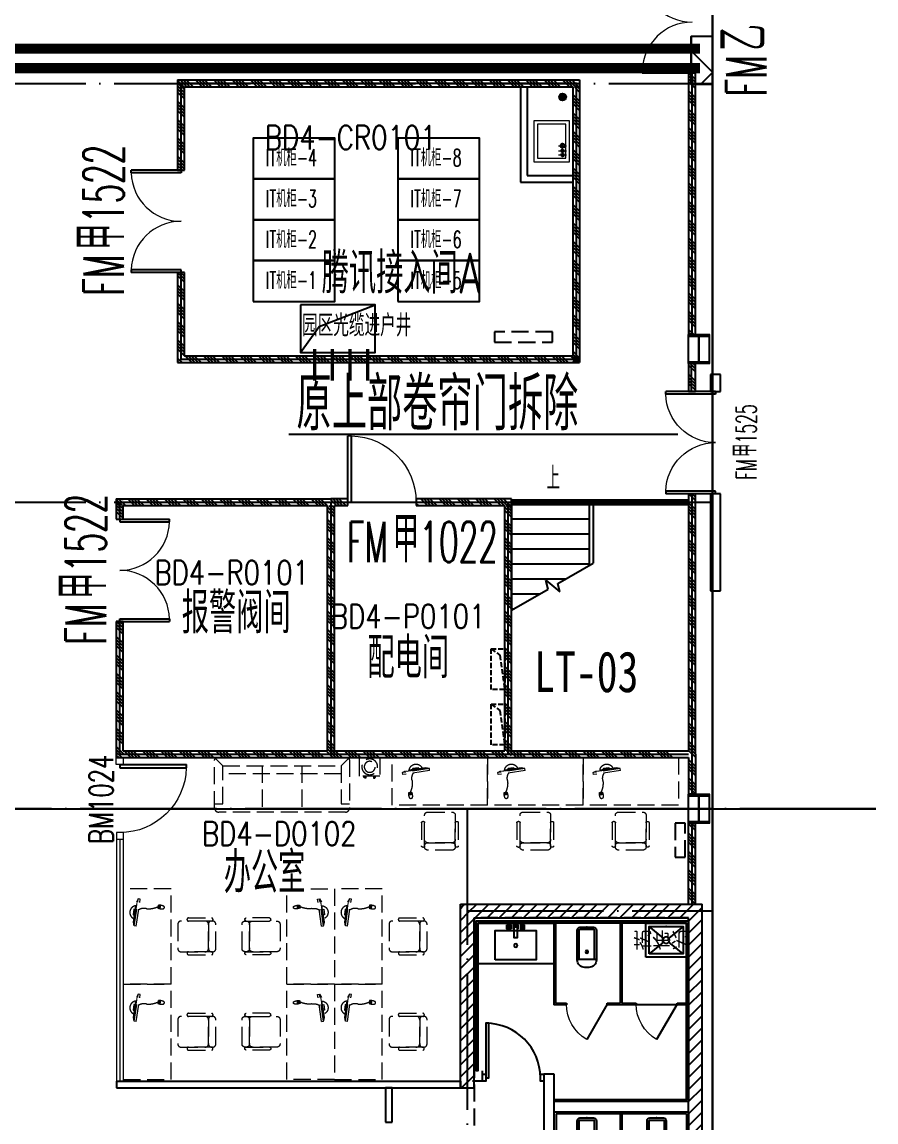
# Model space of a CAD drawing. Extents: x 758840 to 1108724, y -102573 to 143521.
# Drawn here: x 902399 to 914933, y 52988 to 69139 of the extents above; entities that cross this region are included whole.
import ezdxf
from ezdxf.enums import TextEntityAlignment as Align
from ezdxf.xclip import XClip

# ---------------------------------------------------------------- set-up
doc = ezdxf.new("R2010")
doc.units = 0
doc.header["$LTSCALE"] = 1000
doc.header["$MEASUREMENT"] = 0
for name, pattern in [('CONTINOUS', [0]), ('DASH', [0.35, 0.25, -0.1]), ('DOTE', [2.42, 2, -0.2, 0.02, -0.2])]:
    doc.linetypes.add(name, pattern=pattern)
for name, color, linetype in [('00-云线', 7, 'Continuous'), ('01-房间正式编号', 1, 'Continuous'), ('01装修-房间名称', 7, 'Continuous'), ('01装修-挡水围堰', 7, 'Continuous'), ('0400-EQUIP-新建地漏', 7, 'Continuous'), ('A-建筑墙柱', 254, 'Continuous'), ('A-新隔墙', 7, 'Continuous'), ('AXIS', 3, 'Continuous'), ('C-结构条件', 21, 'Continuous'), ('DIM_SYMB', 3, 'Continuous'), ('DOOR_FIRE', 4, 'Continuous'), ('DOOR_FIRE_TEXT', 7, 'Continuous'), ('DOTE', 8, 'DOTE'), ('F-固定家具（悬空）', 51, 'Continuous'), ('P-完成面', 83, 'Continuous'), ('P-洁具及配件（平面显示）', 40, 'Continuous'), ('P-洗手间隔断', 43, 'Continuous'), ('P-门', 40, 'Continuous'), ('PUB_HATCH', 8, 'Continuous'), ('PUB_TEXT', 7, 'Continuous'), ('STAIR', 2, 'Continuous'), ('W-辅助说明文字', 54, 'Continuous'), ('WALL', 6, 'Continuous'), ('WALL-MOVE', 6, 'Continuous'), ('WINDOW', 3, 'Continuous'), ('WINDOW_TEXT', 7, 'Continuous'), ('内分隔填充', 193, 'Continuous'), ('内分隔墙体', 30, 'Continuous'), ('智施-gy', 7, 'Continuous'), ('电缆沟', 2, 'Continuous'), ('空调预留孔', 163, 'Continuous'), ('说明', 30, 'Continuous'), ('钢盖板', 6, 'Continuous')]:
    doc.layers.add(name, color=color, linetype=linetype)
for name, color, linetype, lineweight in [('01装修-系统家具', 9, 'Continuous', 0), ('0412-暖通-设备-精密空调', 4, 'Continuous', 13), ('A-建筑窗', 114, 'Continuous', 0), ('细实线', 3, 'Continuous', 5), ('钢柱', 51, 'Continuous', 13)]:
    doc.layers.add(name, color=color, linetype=linetype, lineweight=lineweight)
doc.styles.add('_TCH_DIM', font='SIMPLEX.shx', dxfattribs={"width": 0.8, "bigfont": 'GBCBIG.shx'})
doc.styles.add('_TCH_WINDOW', font='SIMPLEX.shx', dxfattribs={"width": 0.8, "height": 3.5, "bigfont": 'GBCBIG.shx'})
doc.styles.add('EDRI', font='txt-edri.shx', dxfattribs={"width": 0.8, "bigfont": 'hztxt.shx'})
doc.styles.add('HZ', font='', dxfattribs={"width": 0.75})
doc.styles.add('WORD-2', font='', dxfattribs={"width": 0.9})
doc.styles.add('平面图B$0$HZ', font='romans.shx', dxfattribs={"width": 0.8, "bigfont": 'gbcbig.shx'})
doc.styles.add('设计说明', font='tssdeng.shx', dxfattribs={"width": 0.7, "bigfont": 'tssdchn.shx'})
doc.styles.get('HZ').set_extended_font_data('新宋体')
doc.styles.get('WORD-2').set_extended_font_data('SimSun')
pattern_1 = [(135, (17984.44, 56052.85), (-134.70384, -134.70384), []), (135, (17984.44, 56097.75), (-134.70384, -134.70384), []), (135, (17984.44, 56142.65), (-134.70384, -134.70384), []), (135, (17984.44, 56187.56), (-134.70384, -134.70384), [])]
pattern_2 = [(45, (-482027.56, 56142.61), (-88.388383, 88.388383), [])]

# ---------------------------------------------------------------- blocks, each defined once
blk = doc.blocks.new('r324')
at = {"layer": '钢柱', "color": 3}
for p, q in [((138108.5, -413997), (138432.5, -413997)), ((138108.5, -414421), (138108.5, -413997)), ((138120.5, -414009), (138420.5, -414009)), ((138120.5, -414409), (138120.5, -414009)), ((138420.5, -414009), (138420.5, -414409)), ((138432.5, -413997), (138432.5, -414421)), ((138432.5, -414421), (138108.5, -414421)), ((138420.5, -414409), (138120.5, -414409))]:
    blk.add_line(p, q, dxfattribs=at)
at = {"layer": '钢柱'}
blk.add_lwpolyline([(138275.5, -414023), (138420.5, -414023), (138420.5, -414009), (138120.5, -414009), (138120.5, -414023), (138265.5, -414023), (138265.5, -414395), (138120.5, -414395), (138120.5, -414409), (138420.5, -414409), (138420.5, -414395), (138275.5, -414395), (138275.5, -414023)], dxfattribs=at)
blk = doc.blocks.new('包柱')
at = {"linetype": 'CONTINOUS'}
for p in [(756090, 438844), (756090, 432094)]:
    blk.add_blockref('r324', p, dxfattribs=at)
blk = doc.blocks.new('900门')
blk.add_lwpolyline([(1911724, 73332), (1911769, 73332, 0.414214), (1911769, 73333), (1911769, 74132), (1911724, 74132)], format="xyb", close=True)
for points in [[(1911674, 73382), (1911724, 73382), (1911724, 73282), (1911674, 73282)], [(1912524, 73382), (1912574, 73382), (1912574, 73282), (1912524, 73282)]]:
    blk.add_lwpolyline(points, close=True)
at = {"color": 8}
blk.add_arc((1911721, 73329), 803, 0.205, 89.795, dxfattribs=at)
blk = doc.blocks.new('vanity faucet')
for points in [[(-130, 0), (-70, 0), (-70, -60), (-130, -60)], [(130, 0), (70, 0), (70, -60), (130, -60)], [(-103, -55), (-97, -55), (-97, -5), (-103, -5)], [(-20, -30), (20, -30), (20, -10), (-20, -10)], [(20, -30), (-20, -30), (-20, -195), (20, -195)], [(103, -55), (97, -55), (97, -5), (103, -5)]]:
    blk.add_lwpolyline(points, close=True)
blk.add_lwpolyline([(20, -60), (30, -60), (30, 0), (-30, 0), (-30, -60), (-20, -60)])
blk = doc.blocks.new('BowlSink')
blk.add_lwpolyline([(-1935390, -2097653), (-1934960, -2097653), (-1934960, -2097052), (-1935390, -2097052)], close=True)
blk.add_circle((-1935181, -2097353), 26)
at = {"rotation": 270}
blk.add_blockref('vanity faucet', (-1934875, -2097353), dxfattribs=at)
blk = doc.blocks.new('$lvtry$00000219')
at = {"color": 0}
for p, q in [((-124, -91, 0), (-43, -216, 0)), ((-116, -76, 0), (116, -76, 0)), ((43, -216, 0), (124, -91, 0))]:
    blk.add_line(p, q, dxfattribs=at)
at = {"color": 0, "elevation": 0}
blk.add_lwpolyline([(69, -231, -0.57735), (-69, -231), (-162, -88, -0.145378), (-170, -61), (-170, 0), (170, 0), (170, -61, -0.145378), (162, -88)], format="xyb", close=True, dxfattribs=at)
at = {"color": 0}
for centre, radius in [((0, -177, 0), 20), ((0, -38, 0), 17.7)]:
    blk.add_circle(centre, radius, dxfattribs=at)
for centre, radius, start, end in [((-116, -86, 0), 10, 90, 213.0863), ((116, -86, 0), 10, 326.9137, 90), ((0, -191, 0), 50, 210, 330)]:
    blk.add_arc(centre, radius, start, end, dxfattribs=at)
for p in [(0, -38, 0), (0, -177, 0)]:
    blk.add_point(p, dxfattribs=at)
blk = doc.blocks.new('$TCHSYS$APDOOR2D')
blk.add_line((0.5, 0), (0, 0.866))
at = {"lineweight": 13}
blk.add_arc((0.5, 0), 1, 120, 180, dxfattribs=at)
blk = doc.blocks.new('$lvtry$00000200')
at = {"color": 0}
for p, q in [((-110, -40, 0), (-110, -470, 0)), ((100, -30, 0), (-100, -30, 0)), ((110, -470, 0), (110, -40, 0))]:
    blk.add_line(p, q, dxfattribs=at)
at = {"color": 0, "elevation": 0}
blk.add_lwpolyline([(100, 0), (-100, 0, 0.414214), (-140, -40), (-140, -480, 0.414214), (-30, -590), (30, -590, 0.414214), (140, -480), (140, -40, 0.414214)], format="xyb", close=True, dxfattribs=at)
blk.add_lwpolyline([(140, -470), (-140, -470)], dxfattribs=at)
at = {"color": 0}
blk.add_circle((0, -359, 0), 20, dxfattribs=at)
for centre, start, end in [((-100, -40, 0), 90, 180), ((100, -40, 0), 0, 90)]:
    blk.add_arc(centre, 10, start, end, dxfattribs=at)
for p in [(0, 0), (0, -359, 0)]:
    blk.add_point(p, dxfattribs=at)
blk = doc.blocks.new('X-中间办公区1-X$0$A-XAPF-P1-B-PLAN-1-01$0$$3')
for p, q in [((-250, -50), (-39, -219)), ((39, -219), (250, -50)), ((-250, -450), (-39, -281)), ((39, -281), (250, -450))]:
    blk.add_line(p, q)
for points in [[(300, -500), (300, 0), (-300, 0), (-300, -500)], [(250, -450), (250, -50), (-250, -50), (-250, -450)]]:
    blk.add_lwpolyline(points, close=True)
blk.add_circle((0, -250), 50)
blk.add_point((0, -50))
blk = doc.blocks.new('装修WC')
at = {"layer": 'A-建筑墙柱'}
for p, q in [((903156, 27853), (903156, 30053)), ((906281, 30053), (903156, 30053)), ((906281, 26903), (906281, 30053)), ((906251, 29933), (904325, 29933)), ((903156, 28003), (903256, 28003)), ((903256, 27853), (903256, 28003)), ((903256, 27853), (903156, 27853)), ((906281, 24103), (906281, 26753)), ((903156, 25028), (903156, 26303)), ((903156, 24103), (903156, 25028)), ((906281, 24103), (903156, 24103))]:
    blk.add_line(p, q, dxfattribs=at)
at = {"layer": 'A-新隔墙'}
for p, q in [((904156, 28103), (904306, 28103)), ((904156, 28103), (904156, 27853)), ((904306, 28103), (904306, 26353)), ((904156, 26353), (904156, 27853)), ((904306, 26903), (906281, 26903)), ((903256, 26453), (903106, 26453)), ((903256, 26453), (903256, 26303)), ((904306, 26353), (904156, 26353))]:
    blk.add_line(p, q, dxfattribs=at)
blk.add_lwpolyline([(904325, 30053), (904225, 30053), (904225, 29423), (904325, 29423)], close=True, dxfattribs=at)
blk.add_lwpolyline([(906281, 26753), (904306, 26753)], dxfattribs=at)
at = {"layer": 'F-固定家具（悬空）'}
for points in [[(903186, 29423), (903186, 30023), (904225, 30023), (904225, 29423)], [(903186, 24733), (903186, 24133), (904300, 24133), (904300, 24733)]]:
    blk.add_lwpolyline(points, close=True, dxfattribs=at)
at = {"layer": 'P-完成面'}
for p, q in [((903186, 28003), (903186, 30023)), ((903186, 29953), (903186, 30023)), ((906251, 30023), (903186, 30023)), ((906251, 26933), (906251, 30023)), ((904156, 28133), (904336, 28133)), ((904156, 28133), (904156, 28103)), ((904336, 26933), (904336, 28133)), ((906251, 26933), (904336, 26933))]:
    blk.add_line(p, q, dxfattribs=at)
blk.add_lwpolyline([(904306, 26723), (906251, 26723), (906251, 24133), (903186, 24133), (903186, 26303), (903156, 26303)], dxfattribs=at)
at = {"layer": 'P-洗手间隔断'}
for p, q in [((904486, 28133), (904336, 28133)), ((906111, 28133, 400), (904336, 28133, -4)), ((904336, 28108), (904486, 28108)), ((904486, 28108), (904486, 28133)), ((905288, 28133), (905086, 28133)), ((905086, 28133), (905086, 28108)), ((905086, 28108), (905275, 28108)), ((905275, 26933), (905275, 28108)), ((905511, 28133), (905288, 28133)), ((905300, 28108), (905511, 28108)), ((905300, 26933), (905300, 28108)), ((905511, 28108), (905511, 28133)), ((906251, 28133), (906111, 28133)), ((906111, 28133, 400), (906111, 28108, 400)), ((906111, 28108), (906251, 28108)), ((904486, 25333), (904300, 25333)), ((904300, 24133), (904300, 25333)), ((904325, 25308), (904486, 25308)), ((904325, 24133), (904325, 25308)), ((904486, 25308), (904486, 25333)), ((905288, 25333), (905086, 25333)), ((905086, 25333), (905086, 25308)), ((905086, 25308), (905275, 25308)), ((905275, 24133), (905275, 25308)), ((905511, 25333), (905288, 25333)), ((905300, 25308), (905511, 25308)), ((905300, 24133), (905300, 25308)), ((906111, 25333, 400), (905511, 25333, 400)), ((905511, 25308), (905511, 25333)), ((906251, 25333), (906111, 25333)), ((906111, 25333), (906111, 25308)), ((906111, 25308), (906251, 25308))]:
    blk.add_line(p, q, dxfattribs=at)
blk.add_lwpolyline([(905309, 29533), (905309, 29933), (905284, 29933), (905284, 29533)], close=True, dxfattribs=at)
blk.add_lwpolyline([(905309, 29533), (905309, 29933), (905284, 29933), (905284, 29533)], close=True, dxfattribs=at)
at = {"layer": 'P-洁具及配件（平面显示）'}
for p in [(904799, 29933, 0), (904799, 29933, 0), (905780, 29933, 0), (905780, 29933, 0)]:
    blk.add_blockref('$lvtry$00000219', p, dxfattribs=at)
at = {"layer": 'P-洁具及配件（平面显示）', "rotation": 180}
for name, p in [('$lvtry$00000200', (904786, 26994)), ('$lvtry$00000200', (905811, 26994)), ('$lvtry$00000200', (904786, 24194)), ('X-中间办公区1-X$0$A-XAPF-P1-B-PLAN-1-01$0$$3', (905951, 24133))]:
    blk.add_blockref(name, p, dxfattribs=at)
at = {"layer": 'P-洗手间隔断', "xscale": -1, "rotation": 270}
for p in [(3001095, 1964863), (3001095, 1964834)]:
    blk.add_blockref('BowlSink', p, dxfattribs=at)
at = {"layer": 'P-洗手间隔断', "xscale": -600, "yscale": -600, "zscale": 25, "rotation": 180}
for p in [(904786, 28121), (905811, 28121), (904786, 25321), (905811, 25321)]:
    blk.add_blockref('$TCHSYS$APDOOR2D', p, dxfattribs=at)
at = {"layer": 'P-洗手间隔断', "rotation": 270}
blk.add_blockref('BowlSink', (3001095, -1910719), dxfattribs=at)
at = {"layer": 'P-门'}
blk.add_blockref('900门', (-1008419, -45405), dxfattribs=at)
at = {"layer": 'P-门', "xscale": -1, "rotation": 180}
blk.add_blockref('900门', (-1008419, 99735), dxfattribs=at)
at = {"layer": 'W-辅助说明文字', "ltscale": 20, "style": 'WORD-2', "width": 0.9}
blk.add_text('拖布池', height=225, dxfattribs=at).set_placement((905468, 24265))
blk = doc.blocks.new('$DorLib2D$00000002')
for p, q in [((-0.5, 0), (-0.5, 0.4875)), ((-0.475, 0.4875), (-0.5, 0.4875)), ((-0.475, 0), (-0.475, 0.4875)), ((0.475, 0), (0.475, 0.4875)), ((0.475, 0.4875), (0.5, 0.4875)), ((0.5, 0), (0.5, 0.4875)), ((-0.5, 0), (-0.475, 0)), ((0.5, 0), (0.475, 0))]:
    blk.add_line(p, q)
at = {"lineweight": 13}
for centre, start, end in [((-0.4875, 0), 0, 88.53072), ((0.4875, 0), 91.46928, 180)]:
    blk.add_arc(centre, 0.4875, start, end, dxfattribs=at)
blk = doc.blocks.new('$DorLib2D$00000001')
for p, q in [((0.45, 0.975), (0.5, 0.975)), ((0.45, 0), (0.45, 0.975)), ((0.5, 0), (0.5, 0.975)), ((0.5, 0), (0.45, 0))]:
    blk.add_line(p, q)
at = {"lineweight": 13}
blk.add_arc((0.475, 0), 0.975, 91.4693, 180, dxfattribs=at)
blk = doc.blocks.new('X01A-L0100$0$$DorLib2D$00000001')
at = {"color": 4}
for p, q in [((0.45, 0.975), (0.5, 0.975)), ((0.45, 0), (0.45, 0.975)), ((0.5, 0), (0.5, 0.975)), ((0.5, 0), (0.45, 0))]:
    blk.add_line(p, q, dxfattribs=at)
at = {"color": 4, "lineweight": 13}
blk.add_arc((0.475, 0), 0.975, 91.4693, 180, dxfattribs=at)
blk = doc.blocks.new('办公三人SF-01')
at = {"layer": '01装修-系统家具', "color": 3, "linetype": 'DASH'}
for p, q in [((-870, 680), (-981, 791)), ((-290, 680), (-290, 0)), ((290, 680), (290, 0)), ((870, 680), (981, 791)), ((870, 560), (-870, 560))]:
    blk.add_line(p, q, dxfattribs=at)
blk.add_lwpolyline([(930, 0), (-930, 0, -0.414214), (-990, 60), (-990, 770, -0.414214), (-960, 800), (960, 800, -0.414214), (990, 770), (990, 60, -0.414214)], format="xyb", close=True, dxfattribs=at)
blk.add_lwpolyline([(-990, 120), (-870, 120), (-870, 680), (870, 680), (870, 120), (990, 120)], dxfattribs=at)
blk = doc.blocks.new('1400X700')
at = {"layer": '01装修-系统家具', "color": 3, "linetype": 'DASH'}
for p, q in [((851, -191), (855, -161)), ((855, -161), (907, -149)), ((855, -161), (1251, -219)), ((907, -149), (1204, -192)), ((916, -155), (915, -165)), ((926, -157), (925, -167)), ((936, -158), (935, -168)), ((946, -159), (945, -169)), ((956, -161), (955, -171)), ((1019, -145), (1016, -165)), ((1098, -156), (1019, -145)), ((1095, -176), (1098, -156)), ((851, -191), (1246, -248)), ((966, -162), (964, -172)), ((976, -164), (974, -174)), ((986, -165), (984, -175)), ((996, -167), (994, -177)), ((1005, -168), (1004, -178)), ((1015, -169), (1014, -179)), ((1016, -165), (1095, -176)), ((1025, -171), (1024, -181)), ((1035, -172), (1034, -182)), ((1045, -174), (1044, -184)), ((1055, -175), (1053, -185)), ((1065, -177), (1063, -187)), ((1075, -178), (1073, -188)), ((1085, -179), (1083, -189)), ((1094, -181), (1093, -191)), ((1104, -182), (1103, -192)), ((1114, -184), (1113, -194)), ((1124, -185), (1123, -195)), ((1134, -187), (1133, -197)), ((1144, -188), (1143, -198)), ((1154, -189), (1152, -199)), ((1164, -191), (1162, -201)), ((1174, -192), (1172, -202)), ((1184, -194), (1182, -204)), ((1193, -195), (1192, -205)), ((1251, -219), (1204, -192)), ((1246, -248), (1251, -219)), ((1155, -511), (1120, -506)), ((1129, -508), (1126, -529)), ((1133, -516), (1132, -525)), ((1133, -538), (1132, -545)), ((1139, -517), (1138, -526)), ((1145, -510), (1142, -531))]:
    blk.add_line(p, q, dxfattribs=at)
blk.add_lwpolyline([(0, -700), (1400, -700), (1400, 0), (0, 0)], close=True, dxfattribs=at)
for points in [[(520, -1250), (880, -1250, 0.414214), (925, -1205), (925, -845, 0.414214), (880, -800), (520, -800, 0.414214), (475, -845), (475, -1205, 0.414214)], [(449, -1315), (457, -1315, 0.414214), (475, -1297), (475, -955, 0.414214), (457, -937), (449, -937, 0.414214), (431, -955), (431, -1297, 0.414214)], [(952, -1315), (943, -1315, -0.414214), (925, -1297), (925, -955, -0.414214), (943, -937), (952, -937, -0.403991), (971, -955), (971, -1297, -0.403991)], [(520, -1358), (880, -1358, 0.414214), (925, -1313), (925, -1292, 0.429326), (880, -1250), (520, -1250, 0.429326), (475, -1292), (475, -1313, 0.414214)]]:
    blk.add_lwpolyline(points, format="xyb", close=True, dxfattribs=at)
for centre, radius, start, end in [((1052, -195), 100, 6.2654, 157.3104), ((973, -303), 139, 346.6269, 36.6491), ((1403, -375), 297, 172.3668, 206.7603), ((1248, -564), 143, 157.1764, 189.8832), ((1127, -583), 19.9, 195.6977, 327.8781), ((1143, -490), 56.3, 232.017, 258.7422), ((1119, -509), 3, 81.7879, 157.1764), ((1134, -530), 8, 171.7879, 351.7879), ((1135, -526), 3, 171.7879, 351.7879), ((1137, -489), 56.3, 264.8336, 291.5588), ((1136, -516), 3, 351.7879, 171.7879), ((1015, -530), 143, 333.6926, 6.3994), ((1154, -514), 3, 6.3994, 81.7879)]:
    blk.add_arc(centre, radius, start, end, dxfattribs=at)
blk = doc.blocks.new('A$C1BB245D5')
at = {"layer": '01装修-系统家具', "color": 3, "linetype": 'DASH'}
for points in [[(21, 224), (31, 224), (31, 207), (0, 207), (0, 224), (8, 224)], [(21, 76), (31, 76), (31, 93), (0, 93), (0, 76), (8, 76)]]:
    blk.add_lwpolyline(points, dxfattribs=at)
for points in [[(8, 235), (21, 235), (21, 211), (8, 211)], [(31, 0), (301, 0), (301, 300), (31, 300)], [(8, 65), (21, 65), (21, 89), (8, 89)]]:
    blk.add_lwpolyline(points, close=True, dxfattribs=at)
for radius in [116, 80.7]:
    blk.add_circle((166, 150), radius, dxfattribs=at)
blk = doc.blocks.new('*X93')
at = {"color": 0}
for p, q in [((-185, -216), (-174, -205)), ((-181, -229), (-173, -221)), ((-180, -193), (-168, -182)), ((-172, -239), (-165, -231)), ((-161, -245), (-153, -236)), ((-157, -188), (-146, -177)), ((-145, -247), (-115, -216)), ((-140, -189), (-132, -181)), ((-130, -196), (-123, -189)), ((-125, -209), (-116, -200))]:
    blk.add_line(p, q, dxfattribs=at)
blk = doc.blocks.new('*X94')
at = {"color": 0}
for p, q in [((-251, -215), (-243, -207)), ((-248, -224), (-242, -218)), ((-247, -199), (-239, -191)), ((-242, -231), (-237, -225)), ((-234, -235), (-228, -229)), ((-231, -195), (-223, -187)), ((-223, -236), (-202, -215)), ((-219, -196), (-214, -190)), ((-212, -201), (-207, -196)), ((-209, -210), (-203, -204))]:
    blk.add_line(p, q, dxfattribs=at)
blk = doc.blocks.new('接口')
at = {"layer": '0412-暖通-设备-精密空调', "color": 3, "linetype": 'Continuous'}
for p, q in [((516380, 26905), (516513, 26905)), ((516414, 26963), (516414, 26847)), ((516473, 26963), (516473, 26847)), ((516509, 26905), (516589, 26905)), ((516549, 26963), (516549, 26847))]:
    blk.add_line(p, q, dxfattribs=at)
for centre, radius in [((516413, 26905), 24.8), ((516413, 26905), 17.5), ((516472, 26905), 24.8), ((516472, 26905), 17.5), ((516549, 26905), 35.4), ((516549, 26905), 25)]:
    blk.add_circle(centre, radius, dxfattribs=at)
at = {"layer": '0412-暖通-设备-精密空调', "color": 3, "linetype": 'Continuous', "extrusion": (0, 0, -1), "zscale": -1, "rotation": 180.0000397004744}
for name, p in [('*X94', (-516639, 26694)), ('*X94', (-516698, 26694)), ('*X93', (-516698, 26694))]:
    blk.add_blockref(name, p, dxfattribs=at)
blk = doc.blocks.new('A$C4574444A')
at = {"layer": '0412-暖通-设备-精密空调', "color": 3}
for points in [[(1800, 14620), (1800, 14100), (2220, 14100), (2220, 14620)], [(1850, 14570), (1850, 14150), (2170, 14150), (2170, 14570)], [(1800, 12390), (1800, 12910), (2220, 12910), (2220, 12390)], [(1850, 12440), (1850, 12860), (2170, 12860), (2170, 12440)], [(0, 4100), (0, 3500), (520, 3500), (520, 4100)], [(50, 4050), (50, 3550), (470, 3550), (470, 4050)], [(0, 600), (0, 0), (520, 0), (520, 600)], [(50, 550), (50, 50), (470, 50), (470, 550)]]:
    blk.add_lwpolyline(points, close=True, dxfattribs=at)
at = {"layer": '0412-暖通-设备-精密空调', "color": 3, "xscale": -1, "rotation": 270}
for p in [(-24786, -502213), (-24786, -503923)]:
    blk.add_blockref('接口', p, dxfattribs=at)
at = {"layer": '0412-暖通-设备-精密空调', "color": 3, "rotation": 90}
for p in [(27325, -512814), (27325, -516314)]:
    blk.add_blockref('接口', p, dxfattribs=at)
blk = doc.blocks.new('A$C5F323BF6')
at = {"color": 2}
for p, q in [((-286, 227), (-8, -152)), ((-8, -152), (814, -473))]:
    blk.add_line(p, q, dxfattribs=at)
blk.add_lwpolyline([(-286, -473), (-286, 227), (814, 227), (814, -473)], close=True, dxfattribs=at)
blk = doc.blocks.new('新建地漏')
at = {"layer": '0400-EQUIP-新建地漏'}
h = blk.add_hatch(dxfattribs=at)
h.set_pattern_fill('ANSI31', color=2, scale=10)
h.set_pattern_definition([(45, (395973.552, 17848.525), (-11.22532015, 11.22532015), [])])
edge = h.paths.add_edge_path()
edge.add_arc((1188502, 53861), 50, 0, 360)
at = {"layer": '0400-EQUIP-新建地漏', "color": 2}
blk.add_circle((1188502, 53861), 50, dxfattribs=at)
blk = doc.blocks.new('A$C3F5E52AE')
at = {"layer": '0400-EQUIP-新建地漏'}
blk.add_blockref('新建地漏', (-1165441, -75523), dxfattribs=at)
blk = doc.blocks.new('A$C675A25EF')
at = {"layer": '钢盖板'}
h = blk.add_hatch(dxfattribs=at)
h.set_pattern_fill('ANSI31', color=8, scale=5000, style=0)
h.set_pattern_definition([(45, (-316780.8, -189325), (-441.94174, 441.94174), [])])
h.paths.add_polyline_path([(56721, -23142), (62139, -23142), (62139, -23542), (56721, -23542)], flags=16)
h.paths.add_polyline_path([(62839, -23142), (171003, -23142), (171003, -23542), (62839, -23542)], flags=16)
h.paths.add_polyline_path([(171703, -23142), (177121, -23142), (177121, -23542), (171703, -23542)], flags=16)
h.paths.add_polyline_path([(177121, -47842), (177821, -47842), (177821, -24642), (178221, -24242), (211693, -24242), (211693, -25342), (211993, -25342), (211993, -24242), (216517, -24242), (216517, -25342), (216817, -25342), (216817, -24242), (216811, -24242), (216811, -23542), (177821, -23542), (177821, -23142), (216817, -23142), (216817, -21342), (216517, -21342), (216517, -22442), (211993, -22442), (211993, -21342), (211693, -21342), (211693, -22442), (192142, -22442), (192142, -21542), (194494, -21542), (194494, -20942), (184492, -20942), (184492, -21542), (185342, -21542), (185342, -22442), (169651, -22442), (169651, -21542), (171703, -21542), (171703, -20939), (161803, -20939), (161803, -21542), (162851, -21542), (162851, -22442), (143449, -22442), (143449, -21342), (143149, -21342), (143149, -22442), (138625, -22442), (138625, -21342), (138325, -21342), (138325, -22442), (95517, -22442), (95517, -21342), (95217, -21342), (95217, -22442), (90693, -22442), (90693, -21342), (90393, -21342), (90393, -22442), (70991, -22442), (70991, -21542), (72039, -21542), (72039, -20942), (62141, -20942), (62141, -21542), (64191, -21542), (64191, -22442), (48501, -22442), (48501, -21542), (49351, -21542), (49351, -20942), (39351, -20942), (39351, -21542), (41701, -21542), (41701, -22442), (22149, -22442), (22149, -21342), (21849, -21342), (21849, -22442), (17325, -22442), (17325, -21342), (17025, -21342), (17025, -22442), (17031, -22442), (17031, -23142), (56021, -23142), (56021, -23542), (17025, -23542), (17025, -25342), (17325, -25342), (17325, -24242), (21849, -24242), (21849, -25342), (22149, -25342), (22149, -24242), (55621, -24241), (56021, -24642), (56021, -47872), (56721, -47876), (56721, -24643), (57121, -24242), (64191, -24242), (64191, -25142), (62141, -25142), (62141, -25742), (72041, -25742), (72041, -25142), (70991, -25142), (70991, -24242), (90393, -24242), (90393, -25342), (90693, -25342), (90693, -24242), (95217, -24242), (95217, -25342), (95517, -25342), (95517, -24242), (138325, -24242), (138325, -25342), (138625, -25342), (138625, -24242), (143149, -24242), (143149, -25342), (143449, -25342), (143449, -24242), (162851, -24242), (162851, -25142), (161803, -25142), (161803, -25742), (171703, -25742), (171703, -25142), (169651, -25142), (169651, -24242), (176721, -24241), (177121, -24642)])
h.paths.add_polyline_path([(111433, -23142), (122409, -23142), (122409, -22442), (111433, -22442)], flags=16)
h.paths.add_polyline_path([(111433, -24242), (122409, -24242), (122409, -23542), (111433, -23542)], flags=16)
at = {"layer": '钢盖板', "color": 8}
blk.add_lwpolyline([(122409, -23542), (171001, -23542), (171001, -23142), (122409, -23142), (122409, -22442), (138331, -22442), (138331, -21342), (138631, -21342), (138631, -22442), (143151, -22442), (143151, -21342), (143451, -21342), (143451, -22442), (211691, -22442), (211691, -21342), (211991, -21342), (211991, -22442), (216511, -22442), (216511, -21342), (216811, -21342), (216811, -22442)], dxfattribs=at)
at = {"layer": '钢盖板', "color": 8, "const_width": 150}
for points in [[(111311, -22674), (122540, -22674)], [(111311, -22962), (122540, -22962)]]:
    blk.add_lwpolyline(points, dxfattribs=at)
blk = doc.blocks.new('dlg')
at = {"layer": '电缆沟'}
for p, q in [((765266, 163415), (716674, 163415)), ((716674, 162715), (716674, 163415)), ((719674, 162715), (716674, 162715))]:
    blk.add_line(p, q, dxfattribs=at)
at = {"layer": '电缆沟', "const_width": 150}
for points in [[(705576, 163235), (716805, 163235)], [(705576, 162947), (716805, 162947)]]:
    blk.add_lwpolyline(points, dxfattribs=at)

msp = doc.modelspace()

# ---------------------------------------------------------------- hatches: boundary and pattern name
at = {"layer": 'PUB_HATCH'}
h = msp.add_hatch(dxfattribs=at)
h.set_pattern_fill('普通砖', color=256, scale=50, style=0)
h.set_pattern_definition(pattern_2)
h.paths.add_polyline_path([(908833.02, 56187.52), (909033.02, 55987.52), (912183.02, 55987.52), (912383.02, 56187.52)])
h = msp.add_hatch(dxfattribs=at)
h.set_pattern_fill('普通砖', color=256, scale=50, style=0)
h.set_pattern_definition(pattern_2)
h.paths.add_polyline_path([(909033.02, 53487.52), (909033.02, 55987.52), (908833.02, 56187.52), (908833.02, 53487.52)])
h = msp.add_hatch(dxfattribs=at)
h.set_pattern_fill('普通砖', color=256, scale=50, style=0)
h.set_pattern_definition(pattern_2)
h.paths.add_polyline_path([(912183.02, 49987.52), (912383.02, 49787.52), (912383.02, 56187.52), (912183.02, 55987.52)])
at = {"layer": '内分隔填充'}
h = msp.add_hatch(dxfattribs=at)
h.set_pattern_fill('ANSI34', color=256, scale=20, angle=90)
h.set_pattern_definition([(135, (17984.44, 55902.85), (-134.70384, -134.70384), []), (135, (17984.44, 55947.75), (-134.70384, -134.70384), []), (135, (17984.44, 55992.65), (-134.70384, -134.70384), []), (135, (17984.44, 56037.56), (-134.70384, -134.70384), [])])
h.paths.add_polyline_path([(912183.02, 68387.64), (912283.02, 68387.64), (912283.02, 64549.52), (912183.02, 64549.52)])
h.paths.add_polyline_path([(912283.02, 69887.64), (912183.02, 69887.64), (912183.02, 73725.52), (912283.02, 73725.52)])
h = msp.add_hatch(dxfattribs=at)
h.set_pattern_fill('ANSI34', color=256, scale=20, angle=90)
h.set_pattern_definition([(135, (17972.44, 61902.85), (-134.70384, -134.70384), []), (135, (17972.44, 61947.75), (-134.70384, -134.70384), []), (135, (17972.44, 61992.65), (-134.70384, -134.70384), []), (135, (17972.44, 62037.56), (-134.70384, -134.70384), [])])
h.paths.add_polyline_path([(904683.02, 68187.52), (910583.02, 68187.52), (910583.02, 68287.52), (904683.02, 68287.52)])
h = msp.add_hatch(dxfattribs=at)
h.set_pattern_fill('ANSI34', color=256, scale=20, angle=90)
h.set_pattern_definition([(135, (21060.44, 61340.85), (-134.70384, -134.70384), []), (135, (21060.44, 61385.75), (-134.70384, -134.70384), []), (135, (21060.44, 61430.65), (-134.70384, -134.70384), []), (135, (21060.44, 61475.56), (-134.70384, -134.70384), [])])
h.paths.add_polyline_path([(904683.02, 65462.52), (904783.02, 65462.52), (904783.02, 64137.52), (904683.02, 64137.52)])
h.paths.add_polyline_path([(904783.02, 66962.52), (904683.02, 66962.52), (904683.02, 68287.52), (904783.02, 68287.52)])
h = msp.add_hatch(dxfattribs=at)
h.set_pattern_fill('ANSI34', color=256, scale=20, angle=90)
h.set_pattern_definition([(135, (26860.44, 61440.85), (-134.70384, -134.70384), []), (135, (26860.44, 61485.75), (-134.70384, -134.70384), []), (135, (26860.44, 61530.65), (-134.70384, -134.70384), []), (135, (26860.44, 61575.56), (-134.70384, -134.70384), [])])
h.paths.add_polyline_path([(910583.02, 64137.52), (910483.02, 64137.52), (910483.02, 68187.52), (910583.02, 68187.52)])
h = msp.add_hatch(dxfattribs=at)
h.set_pattern_fill('ANSI34', color=256, scale=20, angle=90)
h.set_pattern_definition([(135, (18072.44, 65952.85), (-134.70384, -134.70384), []), (135, (18072.44, 65997.75), (-134.70384, -134.70384), []), (135, (18072.44, 66042.65), (-134.70384, -134.70384), []), (135, (18072.44, 66087.56), (-134.70384, -134.70384), [])])
h.paths.add_polyline_path([(904783.02, 64137.52), (910583.02, 64137.52), (910583.02, 64237.52), (904783.02, 64237.52)])
h = msp.add_hatch(dxfattribs=at)
h.set_pattern_fill('ANSI34', color=256, scale=20, angle=90)
h.set_pattern_definition(pattern_1)
h.paths.add_polyline_path([(912283.02, 63712.54), (912183.02, 63712.54), (912183.02, 64125.52), (912283.02, 64125.52)])
h.paths.add_polyline_path([(912183.02, 62212.54), (912283.02, 62212.54), (912283.02, 57799.52), (912183.02, 57799.52)])
h = msp.add_hatch(dxfattribs=at)
h.set_pattern_fill('ANSI34', color=256, scale=20, angle=90)
h.set_pattern_definition([(135, (17072.44, 68052.85), (-134.70384, -134.70384), []), (135, (17072.44, 68097.75), (-134.70384, -134.70384), []), (135, (17072.44, 68142.65), (-134.70384, -134.70384), []), (135, (17072.44, 68187.56), (-134.70384, -134.70384), [])])
h.paths.add_polyline_path([(903783.02, 62037.52), (907183.02, 62037.52), (907183.02, 62137.52), (903783.02, 62137.52)])
h = msp.add_hatch(dxfattribs=at)
h.set_pattern_fill('ANSI34', color=256, scale=20, angle=90)
h.set_pattern_definition([(135, (20160.44, 65690.85), (-134.70384, -134.70384), []), (135, (20160.44, 65735.75), (-134.70384, -134.70384), []), (135, (20160.44, 65780.65), (-134.70384, -134.70384), []), (135, (20160.44, 65825.56), (-134.70384, -134.70384), [])])
h.paths.add_polyline_path([(903883.02, 61837.52), (903783.02, 61837.52), (903783.02, 62137.52), (903883.02, 62137.52)])
h = msp.add_hatch(dxfattribs=at)
h.set_pattern_fill('ANSI34', color=256, scale=20, angle=90)
h.set_pattern_definition([(135, (23260.44, 67590.85), (-134.70384, -134.70384), []), (135, (23260.44, 67635.75), (-134.70384, -134.70384), []), (135, (23260.44, 67680.65), (-134.70384, -134.70384), []), (135, (23260.44, 67725.56), (-134.70384, -134.70384), [])])
h.paths.add_polyline_path([(906983.02, 58337.52), (906883.02, 58337.52), (906883.02, 62037.52), (906983.02, 62037.52)])
h = msp.add_hatch(dxfattribs=at)
h.set_pattern_fill('ANSI34', color=256, scale=20, angle=90)
h.set_pattern_definition([(135, (21372.44, 68052.85), (-134.70384, -134.70384), []), (135, (21372.44, 68097.75), (-134.70384, -134.70384), []), (135, (21372.44, 68142.65), (-134.70384, -134.70384), []), (135, (21372.44, 68187.56), (-134.70384, -134.70384), [])])
h.paths.add_polyline_path([(908183.02, 62037.52), (909583.02, 62037.52), (909583.02, 62137.52), (908183.02, 62137.52)])
h = msp.add_hatch(dxfattribs=at)
h.set_pattern_fill('ANSI34', color=256, scale=20, angle=90)
h.set_pattern_definition([(135, (25860.44, 67590.85), (-134.70384, -134.70384), []), (135, (25860.44, 67635.75), (-134.70384, -134.70384), []), (135, (25860.44, 67680.65), (-134.70384, -134.70384), []), (135, (25860.44, 67725.56), (-134.70384, -134.70384), [])])
h.paths.add_polyline_path([(909583.02, 58337.52), (909483.02, 58337.52), (909483.02, 62037.52), (909583.02, 62037.52)])
h = msp.add_hatch(dxfattribs=at)
h.set_pattern_fill('ANSI34', color=256, scale=20, angle=90)
h.set_pattern_definition([(135, (20160.44, 67490.85), (-134.70384, -134.70384), []), (135, (20160.44, 67535.75), (-134.70384, -134.70384), []), (135, (20160.44, 67580.65), (-134.70384, -134.70384), []), (135, (20160.44, 67625.56), (-134.70384, -134.70384), [])])
h.paths.add_polyline_path([(903883.02, 58387.52), (903783.02, 58387.52), (903783.02, 60337.52), (903883.02, 60337.52)])
h = msp.add_hatch(dxfattribs=at)
h.set_pattern_fill('ANSI34', color=256, scale=20, angle=90)
h.set_pattern_definition([(135, (21472.44, 71752.85), (-134.70384, -134.70384), []), (135, (21472.44, 71797.75), (-134.70384, -134.70384), []), (135, (21472.44, 71842.65), (-134.70384, -134.70384), []), (135, (21472.44, 71887.56), (-134.70384, -134.70384), [])])
h.paths.add_polyline_path([(911971.02, 58337.52), (911971.02, 58437.52), (912271.02, 58437.52), (912271.02, 58337.52)])
h.paths.add_polyline_path([(912283.02, 58437.52), (912283.02, 58337.52), (903783.02, 58337.52), (903783.02, 58437.52)])
h = msp.add_hatch(dxfattribs=at)
h.set_pattern_fill('ANSI34', color=256, scale=20, angle=90)
h.set_pattern_definition(pattern_1)
h.paths.add_polyline_path([(912283.02, 56187.52), (912183.02, 56187.52), (912183.02, 57375.52), (912283.02, 57375.52)])

# ---------------------------------------------------------------- linework, layer by layer
at = {"layer": '01装修-房间名称'}
msp.add_line((912023.5, 63083.16), (906316.98, 63083.16), dxfattribs=at)
at = {"layer": '01装修-挡水围堰', "color": 5, "ltscale": 5}
for p, q in [((909713.02, 68197.52), (909713.02, 66787.52)), ((909813.02, 68197.52), (909813.02, 66887.52)), ((909813.02, 66887.52), (910483.18, 66887.52)), ((909713.02, 66787.52), (910483.18, 66787.52))]:
    msp.add_line(p, q, dxfattribs=at)
at = {"layer": 'A-建筑窗', "color": 4}
for p, q in [((903885.65, 57237.52), (903785.65, 57237.52)), ((903785.65, 57237.52), (903785.65, 53587.52)), ((903885.65, 57237.52), (903885.65, 53587.52)), ((903885.65, 57137.52), (903785.65, 57137.52)), ((903835.65, 57137.52), (903835.65, 53587.52))]:
    msp.add_line(p, q, dxfattribs=at)
msp.add_lwpolyline([(903783.02, 58337.52), (903883.02, 58337.52), (903883.02, 58237.52), (903783.02, 58237.52)], close=True, dxfattribs=at)
at = {"layer": 'AXIS', "color": 252, "linetype": 'ByBlock'}
msp.add_line((771533.02, 57587.52), (914933.02, 57587.52), dxfattribs=at)
at = {"layer": 'C-结构条件', "const_width": 50}
for points in [[(906693.48, 63871.94), (906693.48, 64337.52)], [(906953.48, 63871.94), (906953.48, 64337.52)], [(907213.48, 63871.94), (907213.48, 64337.52)], [(907473.48, 63871.94), (907473.48, 64337.52)]]:
    msp.add_lwpolyline(points, dxfattribs=at)
at = {"layer": 'DIM_SYMB'}
msp.add_lwpolyline([(910183.02, 62167.52, 0, 0, 0), (910183.02, 61257.52, 80, 0, 0), (910183.02, 60957.52, 0, 0, 0)], format="xyseb", dxfattribs=at)
at = {"layer": 'DOTE'}
for p, q in [((912533.02, 103837.52), (912533.02, 34437.52)), ((912533.02, 103837.52), (912533.02, 34437.52)), ((901333.02, 68237.52), (912533.02, 68237.52)), ((901333.02, 62087.52), (912533.02, 62087.52)), ((914933.02, 57587.52), (775066.25, 57587.52)), ((908933.02, 57587.52), (908933.02, 41748.51)), ((908933.02, 56087.52), (912533.02, 56087.52))]:
    msp.add_line(p, q, dxfattribs=at)
at = {"layer": 'STAIR'}
for p, q in [((909583.02, 62057.52), (909583.02, 60501.11)), ((910723.02, 62057.52), (909583.02, 62057.52)), ((910723.02, 62087.52), (910723.02, 61159.29)), ((910783.02, 62087.52), (910723.02, 62087.52)), ((910783.02, 62087.52), (910783.02, 61193.93)), ((910783.02, 62057.52), (910783.02, 61193.93)), ((910723.02, 61837.52), (909583.02, 61837.52)), ((910723.02, 61617.52), (909583.02, 61617.52)), ((910723.02, 61397.52), (909583.02, 61397.52)), ((910723.02, 61177.52), (909583.02, 61177.52)), ((910260.82, 60892.44), (910783.02, 61193.93)), ((910373.55, 60957.52), (909583.02, 60957.52)), ((910122.5, 60812.58), (910087.56, 60942.98)), ((910087.56, 60942.98), (910293.61, 60770.09)), ((910293.61, 60770.09), (910260.82, 60892.44)), ((909583.02, 60501.11), (910122.5, 60812.58)), ((909992.49, 60737.52), (909583.02, 60737.52)), ((909611.44, 60517.52), (909583.02, 60517.52))]:
    msp.add_line(p, q, dxfattribs=at)
at = {"layer": 'WALL'}
for p, q in [((908833.02, 56187.52), (912383.02, 56187.52)), ((908833.02, 53487.52), (908833.02, 56187.52)), ((912383.02, 49787.52), (912383.02, 56187.52)), ((909033.02, 55987.52), (912183.02, 55987.52)), ((909033.02, 53487.52), (909033.02, 55987.52)), ((912183.02, 49987.52), (912183.02, 55987.52)), ((908833.02, 53487.52), (909033.02, 53487.52))]:
    msp.add_line(p, q, dxfattribs=at)
at = {"layer": 'WALL', "linetype": 'DASH'}
msp.add_lwpolyline([(909033.02, 49987.52), (912183.02, 49987.52), (912183.02, 55987.52), (909033.02, 55987.52)], close=True, dxfattribs=at)
at = {"layer": 'WALL-MOVE'}
for p, q in [((912283.02, 68387.52), (912183.02, 68387.52)), ((912183.02, 68387.52), (912183.02, 64549.52)), ((912283.02, 64549.52), (912283.02, 68387.52)), ((904683.02, 68287.52), (910583.02, 68287.52)), ((904683.02, 68287.52), (904683.02, 66962.52)), ((904783.02, 68187.52), (910483.02, 68187.52)), ((904783.02, 66962.52), (904783.02, 68187.52)), ((910483.02, 68187.52), (910483.02, 64237.52)), ((910583.02, 68287.52), (910583.02, 64137.52)), ((904683.02, 66962.52), (904783.02, 66962.52)), ((904783.02, 65462.52), (904683.02, 65462.52)), ((904683.02, 65462.52), (904683.02, 64137.52)), ((904783.02, 64237.52), (904783.02, 65462.52)), ((912183.02, 64549.52), (912283.02, 64549.52)), ((904683.02, 64137.52), (910583.02, 64137.52)), ((904783.02, 64237.52), (910483.02, 64237.52)), ((912183.02, 64125.52), (912183.02, 63712.54)), ((912283.02, 64125.52), (912183.02, 64125.52)), ((912283.02, 63712.54), (912283.02, 64125.52)), ((912503.02, 63962.54), (912503.02, 63712.54)), ((912653.02, 63962.54), (912503.02, 63962.54)), ((912653.02, 63712.54), (912653.02, 63962.54)), ((912183.02, 63712.54), (912283.02, 63712.54)), ((912503.02, 63712.54), (912653.02, 63712.54)), ((912283.02, 62212.54), (912183.02, 62212.54)), ((912183.02, 62212.54), (912183.02, 58437.52)), ((912283.02, 58387.52), (912283.02, 62212.54)), ((912653.02, 62212.54), (912503.02, 62212.54)), ((912503.02, 62212.54), (912503.02, 60787.52)), ((912653.02, 60787.52), (912653.02, 62212.54)), ((903783.02, 62137.52), (906933.02, 62137.52)), ((903783.02, 62137.52), (903783.02, 61837.52)), ((903883.02, 62037.52), (906883.02, 62037.52)), ((903883.02, 61837.52), (903883.02, 62037.52)), ((906883.02, 58437.52), (906883.02, 62037.52)), ((907183.02, 62137.52), (906933.02, 62137.52)), ((906983.02, 58437.52), (906983.02, 62037.52)), ((906983.02, 62037.52), (907183.02, 62037.52)), ((907183.02, 62037.52), (907183.02, 62137.52)), ((909583.02, 62137.52), (908183.02, 62137.52)), ((908183.02, 62137.52), (908183.02, 62037.52)), ((908183.02, 62037.52), (909483.02, 62037.52)), ((909483.02, 58437.52), (909483.02, 62037.52)), ((909583.02, 58437.52), (909583.02, 62137.52)), ((903783.02, 61837.52), (903883.02, 61837.52)), ((912503.02, 60787.52), (912653.02, 60787.52)), ((903883.02, 60337.52), (903783.02, 60337.52)), ((903783.02, 60337.52), (903783.02, 58337.52)), ((903883.02, 58437.52), (903883.02, 60337.52)), ((903783.02, 58337.52), (906933.02, 58337.52)), ((903883.02, 58437.52), (906883.02, 58437.52)), ((906933.02, 58337.52), (909533.02, 58337.52)), ((906983.02, 58437.52), (909483.02, 58437.52)), ((909533.02, 58337.52), (912183.02, 58337.52)), ((909583.02, 58437.52), (912183.02, 58437.52)), ((912183.02, 58337.52), (912183.02, 57799.52)), ((912283.02, 58387.52), (912283.02, 57799.52)), ((912283.02, 57799.52), (912183.02, 57799.52)), ((912183.02, 56187.52), (912183.02, 57375.52)), ((912183.02, 57375.52), (912283.02, 57375.52)), ((912283.02, 56187.52), (912283.02, 57375.52)), ((912183.02, 56187.52), (912283.02, 56187.52)), ((903785.65, 53587.52), (908833.02, 53587.52)), ((903785.65, 53587.52), (903785.65, 53487.52)), ((903785.65, 53487.52), (908833.02, 53487.52)), ((907733.02, 53487.52), (907733.02, 52987.52)), ((907833.02, 53487.52), (907733.02, 53487.52)), ((907833.02, 52987.52), (907833.02, 53487.52)), ((908833.02, 53587.52), (908833.02, 53487.52)), ((907733.02, 52987.52), (907833.02, 52987.52))]:
    msp.add_line(p, q, dxfattribs=at)
at = {"layer": '内分隔墙体', "linetype": 'DASH', "const_width": 30}
for points in [[(912233.02, 64549.52), (912233.02, 68387.64)], [(904733.02, 66962.52), (904733.02, 68237.52), (910533.02, 68237.52), (910533.02, 64187.52), (904733.02, 64187.52), (904733.02, 65462.52)], [(912221.02, 63712.54), (912221.02, 64125.52)], [(912233.02, 57799.52), (912233.02, 62212.54)], [(903833.02, 61837.52), (903833.02, 62087.52), (907183.02, 62087.52)], [(906933.02, 58387.52), (906933.02, 62087.52)], [(908183.02, 62087.52), (909533.02, 62087.52), (909533.02, 58387.52)], [(903833.02, 58387.52), (903833.02, 60337.52)], [(903833.02, 58387.52), (912183.02, 58387.52)], [(912233.02, 57375.52), (912233.02, 56187.52)]]:
    msp.add_lwpolyline(points, dxfattribs=at)
at = {"layer": '智施-gy', "color": 6}
for points in [[(905791.33, 66835.73), (906991.33, 66835.73), (906991.33, 67435.73), (905791.33, 67435.73)], [(907913.85, 66835.73), (909113.85, 66835.73), (909113.85, 67435.73), (907913.85, 67435.73)], [(905791.33, 66235.73), (906991.33, 66235.73), (906991.33, 66835.73), (905791.33, 66835.73)], [(907913.85, 66235.73), (909113.85, 66235.73), (909113.85, 66835.73), (907913.85, 66835.73)], [(905791.33, 65635.73), (906991.33, 65635.73), (906991.33, 66235.73), (905791.33, 66235.73)], [(907913.85, 65635.73), (909113.85, 65635.73), (909113.85, 66235.73), (907913.85, 66235.73)], [(905791.33, 65035.73), (906991.33, 65035.73), (906991.33, 65635.73), (905791.33, 65635.73)], [(907913.85, 65035.73), (909113.85, 65035.73), (909113.85, 65635.73), (907913.85, 65635.73)]]:
    msp.add_lwpolyline(points, close=True, dxfattribs=at)
at = {"layer": '智施-gy', "linetype": 'DASH'}
for points in [[(910183.02, 64587.52), (909333.02, 64587.52), (909333.02, 64437.52), (910183.02, 64437.52)], [(912133.02, 56875.52), (912133.02, 57375.52), (911983.02, 57375.52), (911983.02, 56875.52)]]:
    msp.add_lwpolyline(points, close=True, dxfattribs=at)
at = {"layer": '智施-gy', "linetype": 'DASH', "ltscale": 0.3}
for points in [[(909483.02, 59937.5), (909483.02, 59337.5), (909283.02, 59337.5), (909283.02, 59937.5)], [(909483.02, 59124.27), (909483.02, 58524.27), (909283.02, 58524.27), (909283.02, 59124.27)]]:
    msp.add_lwpolyline(points, close=True, dxfattribs=at)
for points in [[(909283.02, 59937.5), (909410.36, 59844.28), (909483.02, 59337.5)], [(909283.02, 59124.27), (909410.36, 59031.04), (909483.02, 58524.27)]]:
    msp.add_lwpolyline(points, dxfattribs=at)
at = {"layer": '细实线', "linetype": 'DASH', "const_width": 100}
msp.add_lwpolyline([(909583.02, 62087.52), (912183.02, 62087.52)], dxfattribs=at)
at = {"layer": '钢柱'}
for points in [[(912338.02, 64523.52), (912483.02, 64523.52), (912483.02, 64537.52), (912183.02, 64537.52), (912183.02, 64523.52), (912328.02, 64523.52), (912328.02, 64151.52), (912183.02, 64151.52), (912183.02, 64137.52), (912483.02, 64137.52), (912483.02, 64151.52), (912338.02, 64151.52), (912338.02, 64523.52)], [(912338.02, 57773.52), (912483.02, 57773.52), (912483.02, 57787.52), (912183.02, 57787.52), (912183.02, 57773.52), (912328.02, 57773.52), (912328.02, 57401.52), (912183.02, 57401.52), (912183.02, 57387.52), (912483.02, 57387.52), (912483.02, 57401.52), (912338.02, 57401.52), (912338.02, 57773.52)]]:
    msp.add_lwpolyline(points, dxfattribs=at)
at = {"layer": '钢盖板', "color": 8}
msp.add_line((912364.39, 68227.64), (912533.02, 68396.27), dxfattribs=at)
at = {"layer": '钢盖板', "color": 8, "const_width": 150}
for points in [[(901122.96, 68747.78), (912351.79, 68747.78)], [(901122.96, 68459.28), (912351.79, 68459.28)]]:
    msp.add_lwpolyline(points, dxfattribs=at)
at = {"layer": '钢盖板', "color": 8}
msp.add_lwpolyline([(912533.02, 68927.64), (912221.02, 68927.64), (912221.02, 68227.64), (912533.02, 68227.64)], dxfattribs=at)

# ---------------------------------------------------------------- block references
at = {"layer": '00-云线', "ltscale": 5}
for name, p in [('A$C3F5E52AE', (887272.29, 89700.18)), ('A$C4574444A', (909913.02, 67087.52))]:
    msp.add_blockref(name, p, dxfattribs=at)
at = {"layer": '01装修-系统家具'}
msp.add_blockref('办公三人SF-01', (906215.16, 57537.52), dxfattribs=at)
at = {"layer": '01装修-系统家具', "extrusion": (0, 0, -1), "zscale": -1, "rotation": 90}
for name, p in [('A$C1BB245D5', (-907352.66, 58036.84)), ('1400X700', (-906985.65, 55012.58)), ('1400X700', (-906985.65, 53612.58))]:
    msp.add_blockref(name, p, dxfattribs=at)
at = {"layer": '01装修-系统家具', "extrusion": (0, 0, -1), "zscale": -1}
for p in [(-909233.02, 58337.52), (-910633.02, 58337.52), (-912033.02, 58337.52)]:
    msp.add_blockref('1400X700', p, dxfattribs=at)
at = {"layer": '01装修-系统家具', "rotation": 90}
for p in [(903885.65, 55012.58), (906985.65, 55012.58), (903885.65, 53612.58), (906985.65, 53612.58)]:
    msp.add_blockref('1400X700', p, dxfattribs=at)
at = {"layer": 'C-结构条件', "xscale": -1, "rotation": 180}
msp.add_blockref('A$C5F323BF6', (906769.93, 64514.66), dxfattribs=at)
at = {"layer": 'DOOR_FIRE', "xscale": -1500, "yscale": 1500, "zscale": 150, "rotation": 90}
msp.add_blockref('$DorLib2D$00000002', (912578.02, 62962.54), dxfattribs=at)
at = {"layer": 'DOOR_FIRE', "color": 8, "extrusion": (0, 0, -1), "xscale": 1000, "yscale": 1000, "zscale": -100, "rotation": 90}
msp.add_blockref('X01A-L0100$0$$DorLib2D$00000001', (-903835.65, 57737.52), dxfattribs=at)
at = {"layer": 'WINDOW', "zscale": -1500}
for p, xscale, yscale, rotation in [((912233.02, 69137.52), -1500, -1500, 270), ((904733.02, 66212.52), 1500, 1500, 90.00000000000001), ((903833.02, 61087.52), -1500, -1500, 90)]:
    msp.add_blockref('$DorLib2D$00000002', p, dxfattribs=dict(at, xscale=xscale, yscale=yscale, rotation=rotation))
at = {"layer": 'WINDOW', "xscale": -1000, "yscale": 1000, "zscale": -1000}
msp.add_blockref('$DorLib2D$00000001', (907683.02, 62087.52), dxfattribs=at)
at = {"layer": '电缆沟', "color": 250}
ref = msp.add_blockref('dlg', (195546.85, -94487.22), dxfattribs=at)
XClip(ref).set_block_clipping_path([(593286.1732931416, 142691.8646106179), (716986.1733082433, 211143.5433225089)])
at = {"layer": '空调预留孔', "xscale": -1, "rotation": 180}
msp.add_blockref('包柱', (17972.44, 82222.19), dxfattribs=at)
at = {"layer": '说明', "lineweight": 0, "xscale": -1, "rotation": 180}
msp.add_blockref('装修WC', (5902.52, 80040.52), dxfattribs=at)
at = {"layer": '钢盖板', "color": 8}
ref = msp.add_blockref('A$C675A25EF', (789811.69, 45785.61), dxfattribs=dict(at, xscale=-1, rotation=180))
XClip(ref).set_block_clipping_path([(-928.670863559, -70942.9526504109), (122721.3291515426, 2298.0898296545)])

# ---------------------------------------------------------------- texts
at = {"layer": '01-房间正式编号', "color": 1, "style": '平面图B$0$HZ', "width": 0.8}
for s, p in [('BD4-CR0101', (905963.48, 67268.58)), ('BD4-R0101', (904343.42, 60879.93)), ('BD4-P0101', (906933.02, 60237.52)), ('BD4-D0102', (905040.8, 57046.48))]:
    msp.add_text(s, height=350, dxfattribs=at).set_placement(p)
at = {"layer": '01装修-房间名称'}
for s, height, style, width, p in [('腾讯接入间A', 600, '设计说明', 0.7, (906798.05, 65152.26)), ('原上部卷帘门拆除', 777.574, '设计说明', 0.7, (906427.82, 63143.33)), ('报警阀间', 600, '设计说明', 0.7, (904744.26, 60161.64)), ('配电间', 600, '设计说明', 0.7, (907469.38, 59504.04)), ('LT-03', 600, 'HZ', 0.75, (909915.56, 59298.96)), ('办公室', 600, '设计说明', 0.7, (905360.31, 56349.75))]:
    msp.add_text(s, height=height, dxfattribs=dict(at, style=style, width=width)).set_placement(p)
at = {"layer": 'C-结构条件', "style": 'HZ', "width": 0.6}
msp.add_text('园区光缆进户井', height=280, dxfattribs=at).set_placement((906509, 64555.05))
at = {"layer": 'DOOR_FIRE_TEXT', "style": '_TCH_WINDOW'}
for s, height, width, p in [('1525', 297.5, 0.564706, (913178.02, 62948.84)), ('甲', 337.59, 0.8, (913178.02, 62752.24)), ('FM', 297.5, 0.564706, (913178.02, 62416.24))]:
    msp.add_text(s, height=height, rotation=90, dxfattribs=dict(at, width=width)).set_placement(p)
at = {"layer": 'DOOR_FIRE_TEXT', "style": '_TCH_WINDOW', "width": 0.7}
msp.add_text('BM1024', height=350, rotation=90, dxfattribs=at).set_placement((903560.08, 57724.69), align=Align.MIDDLE)
at = {"layer": 'PUB_TEXT', "style": '_TCH_DIM', "width": 0.8}
msp.add_text('上', height=337.59, dxfattribs=at).set_placement((910099.62, 62272.52))
at = {"layer": 'WINDOW_TEXT', "style": '_TCH_WINDOW'}
for s, height, width, p in [('乙', 675.18, 0.8, (913328.02, 68716.92)), ('FM', 595, 0.564706, (913328.02, 68044.92)), ('1522', 595, 0.564706, (903894.09, 66185.12)), ('甲', 675.18, 0.8, (903894.09, 65791.92)), ('FM', 595, 0.564706, (903894.09, 65119.92)), ('1522', 595, 0.564706, (903633.02, 61060.12)), ('甲', 675.18, 0.8, (903633.02, 60666.92)), ('FM', 595, 0.564706, (903633.02, 59994.92))]:
    msp.add_text(s, height=height, rotation=90, dxfattribs=dict(at, width=width)).set_placement(p)
for s, height, width, p in [('甲', 675.18, 0.8, (907838.38, 61206.77)), ('FM', 595, 0.564706, (907166.38, 61206.77)), ('1022', 595, 0.564706, (908231.57, 61206.77))]:
    msp.add_text(s, height=height, dxfattribs=dict(at, width=width)).set_placement(p)
at = {"layer": '智施-gy', "style": 'EDRI', "width": 0.6}
for s, p in [('IT机柜-4', (905976.64, 67021.45)), ('IT机柜-8', (908099.17, 67021.45)), ('IT机柜-3', (905976.64, 66421.45)), ('IT机柜-7', (908099.17, 66421.45)), ('IT机柜-2', (905976.64, 65821.45)), ('IT机柜-6', (908099.17, 65821.45)), ('IT机柜-1', (905976.64, 65221.45)), ('IT机柜-5', (908099.17, 65221.45))]:
    msp.add_text(s, height=250, dxfattribs=at).set_placement(p)

doc.saveas('drawing.dxf')
